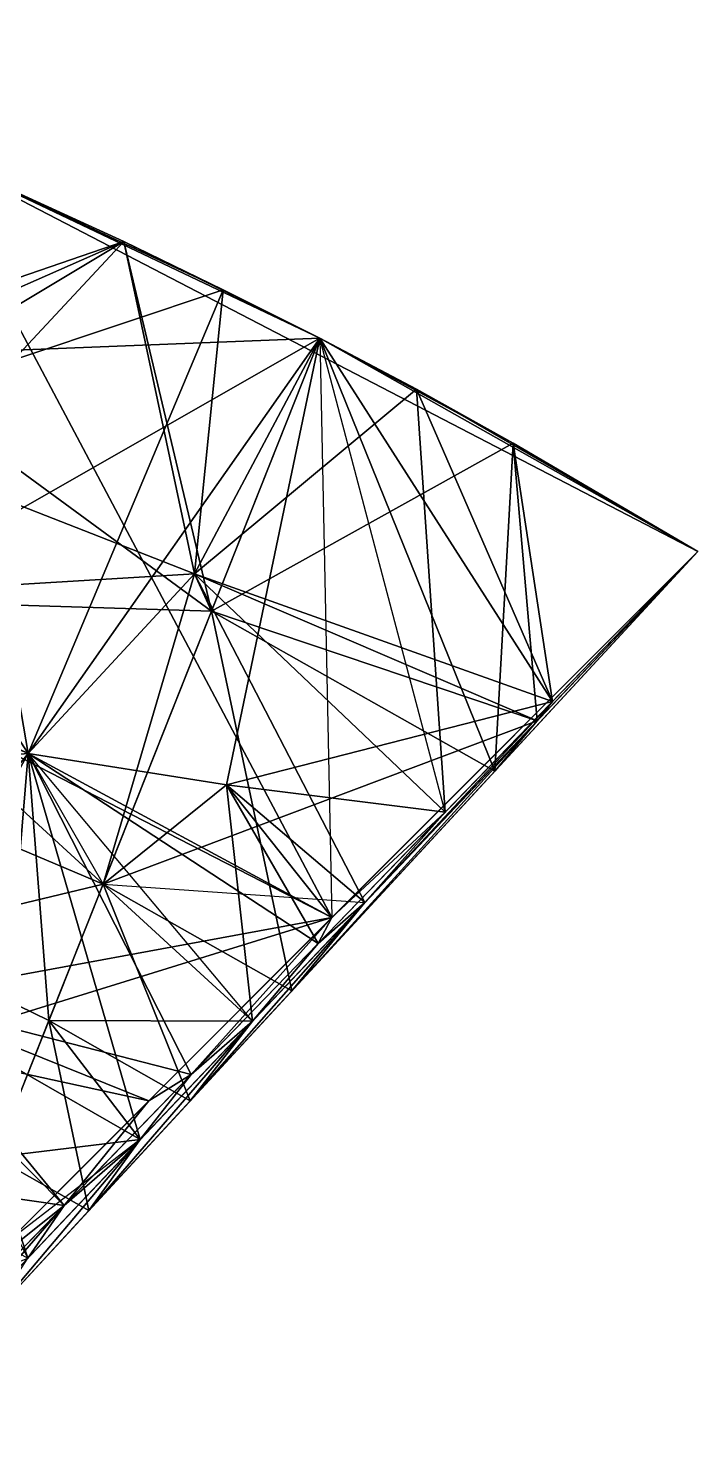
# Model space of a CAD drawing. Extents: x -1.4 to 11.7, y 16.1 to 22.5.
# Drawn here: x 9.313 to 11.67, y 16.121 to 21.05 of the extents above; entities that cross this region are included whole.
import ezdxf

# ---------------------------------------------------------------- set-up
doc = ezdxf.new("R2010")
doc.units = 0
doc.header["$MEASUREMENT"] = 0
for name, color, linetype in [('Boundaries', 101, 'CONTINUOUS'), ('Elements', 151, 'CONTINUOUS'), ('Faces', 20, 'CONTINUOUS')]:
    doc.layers.add(name, color=color, linetype=linetype)

msp = doc.modelspace()

# ---------------------------------------------------------------- linework, layer by layer
at = {"layer": 'Boundaries'}
for points in [[(8.95, 20.62, 58.95), (10, 20.13, 57.58), (8.95, 20.62, 56.77), (7.88, 21.05, 57.58)], [(8.95, 20.62, 55.67), (9.65, 20.3, 55.13), (8.95, 20.62, 54.58), (8.25, 20.91, 55.13)], [(8.95, 20.62, 56.77), (9.65, 20.3, 56.22), (8.95, 20.62, 55.67), (8.25, 20.91, 56.22)], [(8.95, 20.62, 54.58), (10.34, 19.96, 54.58), (8.8135, 16.1209, 58.9008), (7.7643, 16.6474, 58.9032)], [(11.67, 19.21, 58.95), (8.95, 20.62, 58.95), (8.0119, 17.1782, 59.8343), (9.0945, 16.6349, 59.8319)], [(8.95, 20.62, 58.95), (10.34, 19.96, 57.86), (10, 20.13, 57.58)], [(8.95, 20.62, 58.95), (11.67, 19.21, 58.95), (10.34, 19.96, 57.86)], [(9.65, 20.3, 56.22), (10.34, 19.96, 55.67), (9.65, 20.3, 55.13), (8.95, 20.62, 55.67)], [(8.95, 20.62, 56.77), (10, 20.13, 57.58), (10.34, 19.96, 57.13), (9.65, 20.3, 56.22)], [(10.34, 19.96, 54.58), (8.95, 20.62, 54.58), (9.65, 20.3, 55.13)], [(10.34, 19.96, 55.67), (11.02, 19.59, 55.13), (10.34, 19.96, 54.58), (9.65, 20.3, 55.13)], [(9.65, 20.3, 56.22), (10.34, 19.96, 57.13), (11.02, 19.59, 56.22), (10.34, 19.96, 55.67)], [(10, 20.13, 57.58), (10.34, 19.96, 57.86), (10.68, 19.78, 57.58), (10.34, 19.96, 57.13)], [(8.8135, 16.1209, 58.9008), (10.34, 19.96, 54.58), (11.67, 19.21, 54.58)], [(11.67, 19.21, 58.95), (10.68, 19.78, 57.58), (10.34, 19.96, 57.86)], [(11.02, 19.59, 56.22), (11.67, 19.21, 55.67), (11.02, 19.59, 55.13), (10.34, 19.96, 55.67)], [(10.34, 19.96, 57.13), (10.68, 19.78, 57.58), (11.67, 19.21, 56.77), (11.02, 19.59, 56.22)], [(11.67, 19.21, 54.58), (10.34, 19.96, 54.58), (11.02, 19.59, 55.13)], [(11.67, 19.21, 58.95), (11.67, 19.21, 56.77), (10.68, 19.78, 57.58)], [(11.67, 19.21, 56.77), (11.67, 19.21, 55.67), (11.02, 19.59, 56.22)], [(11.67, 19.21, 55.67), (11.67, 19.21, 54.58), (11.02, 19.59, 55.13)], [(8.9157, 16.3078, 59.2394), (11.67, 19.21, 55.67), (11.67, 19.21, 54.58), (8.8135, 16.1209, 58.9008)], [(8.9157, 16.3078, 59.2394), (8.9924, 16.448, 59.4933), (11.67, 19.21, 56.77), (11.67, 19.21, 55.67)], [(9.0945, 16.6349, 59.8319), (11.67, 19.21, 58.95), (11.67, 19.21, 56.77), (8.9924, 16.448, 59.4933)]]:
    msp.add_3dface(points, dxfattribs=at)
at = {"layer": 'Elements'}
for points in [[(8.95, 20.62, 58.95), (9.3139, 18.499, 58.0205), (8.4809, 18.899, 59.3922), (8.2269, 18.9437, 58.131)], [(9.3139, 18.499, 58.0205), (8.2269, 18.9437, 58.131), (8.95, 20.62, 58.95), (8.567, 19.6512, 57.2782)], [(10.34, 19.96, 57.86), (8.4809, 18.899, 59.3922), (10.3823, 17.9225, 59.3909), (8.95, 20.62, 58.95)], [(8.4809, 18.899, 59.3922), (8.95, 20.62, 58.95), (10.34, 19.96, 57.86), (9.3139, 18.499, 58.0205)], [(8.95, 20.62, 55.67), (9.65, 20.3, 56.22), (8.95, 20.62, 56.77), (8.534, 19.9157, 56.4356)], [(9.65, 20.3, 56.22), (8.567, 19.6512, 57.2782), (8.95, 20.62, 56.77), (8.534, 19.9157, 56.4356)], [(8.734, 19.8963, 55.3675), (9.65, 20.3, 56.22), (8.95, 20.62, 55.67), (8.534, 19.9157, 56.4356)], [(10, 20.13, 57.58), (8.95, 20.62, 56.77), (9.65, 20.3, 56.22), (8.567, 19.6512, 57.2782)], [(8.95, 20.62, 56.77), (10, 20.13, 57.58), (8.95, 20.62, 58.95), (8.567, 19.6512, 57.2782)], [(10, 20.13, 57.58), (9.3139, 18.499, 58.0205), (8.95, 20.62, 58.95), (8.567, 19.6512, 57.2782)], [(8.95, 20.62, 54.58), (8.734, 19.8963, 55.3675), (10.34, 19.96, 54.58), (9.65, 20.3, 55.13)], [(8.734, 19.8963, 55.3675), (8.95, 20.62, 54.58), (8.95, 20.62, 55.67), (9.65, 20.3, 55.13)], [(8.95, 20.62, 55.67), (8.734, 19.8963, 55.3675), (9.65, 20.3, 55.13), (9.65, 20.3, 56.22)], [(10.34, 19.96, 57.86), (8.95, 20.62, 58.95), (10, 20.13, 57.58), (9.3139, 18.499, 58.0205)], [(10.34, 19.96, 57.86), (10.3823, 17.9225, 59.3909), (11.67, 19.21, 58.95), (8.95, 20.62, 58.95)], [(8.4799, 19.045, 56.294), (9.65, 20.3, 56.22), (8.734, 19.8963, 55.3675), (8.534, 19.9157, 56.4356)], [(9.9581, 18.9994, 55.6611), (9.65, 20.3, 56.22), (8.4799, 19.045, 56.294), (9.8981, 19.1306, 57.495)], [(8.4799, 19.045, 56.294), (9.8981, 19.1306, 57.495), (9.65, 20.3, 56.22), (8.534, 19.9157, 56.4356)], [(9.65, 20.3, 56.22), (8.734, 19.8963, 55.3675), (9.9581, 18.9994, 55.6611), (8.4799, 19.045, 56.294)], [(9.65, 20.3, 56.22), (9.8981, 19.1306, 57.495), (8.567, 19.6512, 57.2782), (8.534, 19.9157, 56.4356)], [(10, 20.13, 57.58), (8.567, 19.6512, 57.2782), (9.65, 20.3, 56.22), (9.8981, 19.1306, 57.495)], [(9.65, 20.3, 55.13), (9.9581, 18.9994, 55.6611), (9.65, 20.3, 56.22), (8.734, 19.8963, 55.3675)], [(9.65, 20.3, 55.13), (9.9581, 18.9994, 55.6611), (8.734, 19.8963, 55.3675), (10.34, 19.96, 54.58)], [(9.9581, 18.9994, 55.6611), (9.65, 20.3, 55.13), (9.65, 20.3, 56.22), (10.34, 19.96, 55.67)], [(9.9581, 18.9994, 55.6611), (10.34, 19.96, 57.13), (10.34, 19.96, 55.67), (9.65, 20.3, 56.22)], [(10.34, 19.96, 57.13), (9.65, 20.3, 56.22), (9.9581, 18.9994, 55.6611), (9.8981, 19.1306, 57.495)], [(10, 20.13, 57.58), (9.65, 20.3, 56.22), (10.34, 19.96, 57.13), (9.8981, 19.1306, 57.495)], [(9.65, 20.3, 55.13), (9.9581, 18.9994, 55.6611), (10.34, 19.96, 54.58), (10.34, 19.96, 55.67)], [(9.3139, 18.499, 58.0205), (8.567, 19.6512, 57.2782), (10, 20.13, 57.58), (9.8981, 19.1306, 57.495)], [(10.34, 19.96, 57.86), (9.3139, 18.499, 58.0205), (10, 20.13, 57.58), (9.8981, 19.1306, 57.495)], [(10.34, 19.96, 57.13), (10.34, 19.96, 57.86), (10, 20.13, 57.58), (9.8981, 19.1306, 57.495)], [(8.567, 19.6512, 57.2782), (9.8981, 19.1306, 57.495), (8.4799, 19.045, 56.294), (8.534, 19.9157, 56.4356)], [(10.3823, 17.9225, 59.3909), (8.4809, 18.899, 59.3922), (10.34, 19.96, 57.86), (9.3139, 18.499, 58.0205)], [(10.3823, 17.9225, 59.3909), (9.3139, 18.499, 58.0205), (10.34, 19.96, 57.86), (10.0108, 18.3894, 57.6964)], [(9.3139, 18.499, 58.0205), (9.8981, 19.1306, 57.495), (10.34, 19.96, 57.86), (10.0108, 18.3894, 57.6964)], [(10.34, 19.96, 57.13), (11.02, 19.59, 56.22), (11.1046, 18.6142, 56.4028), (9.8981, 19.1306, 57.495)], [(10.7807, 18.2927, 57.6745), (10.34, 19.96, 57.86), (10.68, 19.78, 57.58), (9.8981, 19.1306, 57.495)], [(9.9581, 18.9994, 55.6611), (11.02, 19.59, 56.22), (10.34, 19.96, 57.13), (9.8981, 19.1306, 57.495)], [(10.68, 19.78, 57.58), (10.34, 19.96, 57.86), (10.34, 19.96, 57.13), (9.8981, 19.1306, 57.495)], [(11.1583, 18.6822, 57.2904), (10.68, 19.78, 57.58), (10.34, 19.96, 57.13), (9.8981, 19.1306, 57.495)], [(11.1046, 18.6142, 56.4028), (11.1583, 18.6822, 57.2904), (10.34, 19.96, 57.13), (9.8981, 19.1306, 57.495)], [(10.34, 19.96, 57.86), (9.8981, 19.1306, 57.495), (10.7807, 18.2927, 57.6745), (10.0108, 18.3894, 57.6964)], [(11.02, 19.59, 55.13), (9.9581, 18.9994, 55.6611), (11.02, 19.59, 56.22), (10.34, 19.96, 55.67)], [(11.02, 19.59, 56.22), (10.34, 19.96, 57.13), (10.34, 19.96, 55.67), (9.9581, 18.9994, 55.6611)], [(11.02, 19.59, 55.13), (9.9581, 18.9994, 55.6611), (10.34, 19.96, 54.58), (10.9549, 18.4367, 55.6616)], [(11.02, 19.59, 55.13), (9.9581, 18.9994, 55.6611), (10.34, 19.96, 55.67), (10.34, 19.96, 54.58)], [(10.34, 19.96, 57.86), (11.67, 19.21, 58.95), (10.3823, 17.9225, 59.3909), (10.0108, 18.3894, 57.6964)], [(10.7807, 18.2927, 57.6745), (11.67, 19.21, 58.95), (10.34, 19.96, 57.86), (10.0108, 18.3894, 57.6964)], [(10.68, 19.78, 57.58), (10.7807, 18.2927, 57.6745), (11.67, 19.21, 58.95), (10.34, 19.96, 57.86)], [(11.02, 19.59, 55.13), (11.67, 19.21, 54.58), (10.9549, 18.4367, 55.6616), (10.34, 19.96, 54.58)], [(10.34, 19.96, 57.13), (11.1583, 18.6822, 57.2904), (11.02, 19.59, 56.22), (10.68, 19.78, 57.58)], [(11.1583, 18.6822, 57.2904), (10.34, 19.96, 57.13), (11.02, 19.59, 56.22), (11.1046, 18.6142, 56.4028)], [(10.7807, 18.2927, 57.6745), (10.68, 19.78, 57.58), (11.1583, 18.6822, 57.2904), (9.8981, 19.1306, 57.495)], [(11.67, 19.21, 56.77), (11.1583, 18.6822, 57.2904), (11.67, 19.21, 58.95), (10.68, 19.78, 57.58)], [(11.02, 19.59, 56.22), (11.1583, 18.6822, 57.2904), (11.67, 19.21, 56.77), (10.68, 19.78, 57.58)], [(10.68, 19.78, 57.58), (10.7807, 18.2927, 57.6745), (11.1583, 18.6822, 57.2904), (11.67, 19.21, 58.95)], [(8.2269, 18.9437, 58.131), (8.567, 19.6512, 57.2782), (9.3139, 18.499, 58.0205), (8.626, 18.442, 57.7795)], [(8.567, 19.6512, 57.2782), (8.626, 18.442, 57.7795), (8.4799, 19.045, 56.294), (9.8981, 19.1306, 57.495)], [(9.3139, 18.499, 58.0205), (8.626, 18.442, 57.7795), (8.567, 19.6512, 57.2782), (9.8981, 19.1306, 57.495)], [(11.1046, 18.6142, 56.4028), (11.02, 19.59, 56.22), (9.9581, 18.9994, 55.6611), (9.8981, 19.1306, 57.495)], [(11.02, 19.59, 56.22), (10.9549, 18.4367, 55.6616), (11.1046, 18.6142, 56.4028), (9.9581, 18.9994, 55.6611)], [(11.02, 19.59, 56.22), (10.9549, 18.4367, 55.6616), (9.9581, 18.9994, 55.6611), (11.02, 19.59, 55.13)], [(10.9549, 18.4367, 55.6616), (11.02, 19.59, 56.22), (11.67, 19.21, 55.67), (11.02, 19.59, 55.13)], [(11.02, 19.59, 55.13), (10.9549, 18.4367, 55.6616), (11.67, 19.21, 54.58), (11.67, 19.21, 55.67)], [(11.02, 19.59, 56.22), (10.9549, 18.4367, 55.6616), (11.67, 19.21, 55.67), (11.1046, 18.6142, 56.4028)], [(11.02, 19.59, 56.22), (11.1583, 18.6822, 57.2904), (11.1046, 18.6142, 56.4028), (11.67, 19.21, 56.77)], [(11.02, 19.59, 56.22), (11.67, 19.21, 55.67), (11.67, 19.21, 56.77), (11.1046, 18.6142, 56.4028)], [(10.3823, 17.9225, 59.3909), (11.67, 19.21, 58.95), (10.7807, 18.2927, 57.6745), (10.0108, 18.3894, 57.6964)], [(8.4799, 19.045, 56.294), (9.5767, 18.0402, 56.7407), (9.9581, 18.9994, 55.6611), (9.8981, 19.1306, 57.495)], [(8.4799, 19.045, 56.294), (8.626, 18.442, 57.7795), (9.5767, 18.0402, 56.7407), (9.8981, 19.1306, 57.495)], [(9.5767, 18.0402, 56.7407), (8.626, 18.442, 57.7795), (9.3139, 18.499, 58.0205), (9.8981, 19.1306, 57.495)], [(9.5767, 18.0402, 56.7407), (9.8981, 19.1306, 57.495), (9.3139, 18.499, 58.0205), (10.0108, 18.3894, 57.6964)], [(9.5767, 18.0402, 56.7407), (10.498, 17.975, 57.1889), (11.1046, 18.6142, 56.4028), (9.8981, 19.1306, 57.495)], [(9.9581, 18.9994, 55.6611), (9.5767, 18.0402, 56.7407), (11.1046, 18.6142, 56.4028), (9.8981, 19.1306, 57.495)], [(10.498, 17.975, 57.1889), (9.8981, 19.1306, 57.495), (9.5767, 18.0402, 56.7407), (10.0108, 18.3894, 57.6964)], [(10.7807, 18.2927, 57.6745), (9.8981, 19.1306, 57.495), (11.1583, 18.6822, 57.2904), (10.0108, 18.3894, 57.6964)], [(11.1583, 18.6822, 57.2904), (9.8981, 19.1306, 57.495), (10.498, 17.975, 57.1889), (10.0108, 18.3894, 57.6964)], [(10.498, 17.975, 57.1889), (11.1583, 18.6822, 57.2904), (11.1046, 18.6142, 56.4028), (9.8981, 19.1306, 57.495)], [(8.4799, 19.045, 56.294), (8.7903, 17.8516, 57.282), (9.5767, 18.0402, 56.7407), (8.626, 18.442, 57.7795)], [(11.1046, 18.6142, 56.4028), (9.9581, 18.9994, 55.6611), (10.2411, 17.6647, 56.7415), (9.5767, 18.0402, 56.7407)], [(10.2411, 17.6647, 56.7415), (9.9581, 18.9994, 55.6611), (11.1046, 18.6142, 56.4028), (10.9549, 18.4367, 55.6616)], [(9.3139, 18.499, 58.0205), (8.4809, 18.899, 59.3922), (8.2269, 18.9437, 58.131), (8.8413, 17.6388, 58.6159)], [(9.3139, 18.499, 58.0205), (8.8413, 17.6388, 58.6159), (8.2269, 18.9437, 58.131), (8.626, 18.442, 57.7795)], [(10.3823, 17.9225, 59.3909), (8.8921, 17.4624, 59.6684), (8.4809, 18.899, 59.3922), (8.8413, 17.6388, 58.6159)], [(10.3823, 17.9225, 59.3909), (8.4809, 18.899, 59.3922), (9.3139, 18.499, 58.0205), (8.8413, 17.6388, 58.6159)], [(11.1583, 18.6822, 57.2904), (10.498, 17.975, 57.1889), (10.7807, 18.2927, 57.6745), (10.0108, 18.3894, 57.6964)], [(10.2411, 17.6647, 56.7415), (11.1046, 18.6142, 56.4028), (9.5767, 18.0402, 56.7407), (10.498, 17.975, 57.1889)], [(9.5767, 18.0402, 56.7407), (8.7903, 17.8516, 57.282), (9.3139, 18.499, 58.0205), (8.626, 18.442, 57.7795)], [(9.3139, 18.499, 58.0205), (8.7903, 17.8516, 57.282), (8.8413, 17.6388, 58.6159), (8.626, 18.442, 57.7795)], [(9.3139, 18.499, 58.0205), (9.3858, 17.5602, 57.2809), (9.1948, 17.0797, 57.8217), (8.7903, 17.8516, 57.282)], [(9.3858, 17.5602, 57.2809), (9.3139, 18.499, 58.0205), (9.5767, 18.0402, 56.7407), (8.7903, 17.8516, 57.282)], [(9.1948, 17.0797, 57.8217), (8.8413, 17.6388, 58.6159), (9.3139, 18.499, 58.0205), (8.7903, 17.8516, 57.282)], [(9.8873, 17.3712, 58.5831), (10.3823, 17.9225, 59.3909), (9.3139, 18.499, 58.0205), (8.8413, 17.6388, 58.6159)], [(9.7076, 17.1422, 58.2131), (9.3139, 18.499, 58.0205), (9.1948, 17.0797, 57.8217), (8.8413, 17.6388, 58.6159)], [(9.8873, 17.3712, 58.5831), (9.3139, 18.499, 58.0205), (9.7076, 17.1422, 58.2131), (8.8413, 17.6388, 58.6159)], [(9.1948, 17.0797, 57.8217), (9.3139, 18.499, 58.0205), (9.7076, 17.1422, 58.2131), (9.3858, 17.5602, 57.2809)], [(10.1024, 17.5582, 57.7015), (9.3139, 18.499, 58.0205), (10.3337, 17.8316, 58.129), (10.0108, 18.3894, 57.6964)], [(9.3139, 18.499, 58.0205), (9.3858, 17.5602, 57.2809), (9.5767, 18.0402, 56.7407), (10.0108, 18.3894, 57.6964)], [(10.1024, 17.5582, 57.7015), (9.3858, 17.5602, 57.2809), (9.3139, 18.499, 58.0205), (10.0108, 18.3894, 57.6964)], [(10.3337, 17.8316, 58.129), (9.3139, 18.499, 58.0205), (10.3823, 17.9225, 59.3909), (10.0108, 18.3894, 57.6964)], [(9.8873, 17.3712, 58.5831), (10.1024, 17.5582, 57.7015), (9.7076, 17.1422, 58.2131), (9.3139, 18.499, 58.0205)], [(9.8873, 17.3712, 58.5831), (10.3823, 17.9225, 59.3909), (10.3337, 17.8316, 58.129), (9.3139, 18.499, 58.0205)], [(9.3858, 17.5602, 57.2809), (10.1024, 17.5582, 57.7015), (9.3139, 18.499, 58.0205), (9.7076, 17.1422, 58.2131)], [(10.1024, 17.5582, 57.7015), (10.3337, 17.8316, 58.129), (9.3139, 18.499, 58.0205), (9.8873, 17.3712, 58.5831)], [(9.5767, 18.0402, 56.7407), (9.3858, 17.5602, 57.2809), (10.1024, 17.5582, 57.7015), (10.0108, 18.3894, 57.6964)], [(9.5767, 18.0402, 56.7407), (10.1024, 17.5582, 57.7015), (10.498, 17.975, 57.1889), (10.0108, 18.3894, 57.6964)], [(10.3337, 17.8316, 58.129), (10.3823, 17.9225, 59.3909), (10.7807, 18.2927, 57.6745), (10.0108, 18.3894, 57.6964)], [(10.1024, 17.5582, 57.7015), (10.3337, 17.8316, 58.129), (10.498, 17.975, 57.1889), (10.0108, 18.3894, 57.6964)], [(10.3337, 17.8316, 58.129), (10.7807, 18.2927, 57.6745), (10.498, 17.975, 57.1889), (10.0108, 18.3894, 57.6964)], [(9.8838, 17.2783, 57.2819), (10.1024, 17.5582, 57.7015), (9.5767, 18.0402, 56.7407), (9.3858, 17.5602, 57.2809)], [(10.498, 17.975, 57.1889), (10.2411, 17.6647, 56.7415), (9.8838, 17.2783, 57.2819), (9.5767, 18.0402, 56.7407)], [(10.1024, 17.5582, 57.7015), (9.8838, 17.2783, 57.2819), (9.5767, 18.0402, 56.7407), (10.498, 17.975, 57.1889)], [(9.7379, 17.2781, 59.6116), (8.8921, 17.4624, 59.6684), (10.3823, 17.9225, 59.3909), (8.8413, 17.6388, 58.6159)], [(9.7379, 17.2781, 59.6116), (10.3823, 17.9225, 59.3909), (9.8873, 17.3712, 58.5831), (8.8413, 17.6388, 58.6159)], [(8.8921, 17.4624, 59.6684), (8.8413, 17.6388, 58.6159), (9.4399, 16.9096, 59.0381), (8.8143, 17, 59.0563)], [(8.8413, 17.6388, 58.6159), (9.3118, 16.7251, 58.7261), (9.4399, 16.9096, 59.0381), (8.8143, 17, 59.0563)], [(9.4399, 16.9096, 59.0381), (8.8921, 17.4624, 59.6684), (9.7379, 17.2781, 59.6116), (8.8413, 17.6388, 58.6159)], [(9.8873, 17.3712, 58.5831), (9.4399, 16.9096, 59.0381), (9.7379, 17.2781, 59.6116), (8.8413, 17.6388, 58.6159)], [(9.8873, 17.3712, 58.5831), (9.7076, 17.1422, 58.2131), (9.4399, 16.9096, 59.0381), (8.8413, 17.6388, 58.6159)], [(9.1948, 17.0797, 57.8217), (9.3118, 16.7251, 58.7261), (9.7076, 17.1422, 58.2131), (8.8413, 17.6388, 58.6159)], [(9.7076, 17.1422, 58.2131), (9.3118, 16.7251, 58.7261), (9.4399, 16.9096, 59.0381), (8.8413, 17.6388, 58.6159)], [(9.3858, 17.5602, 57.2809), (9.5271, 16.8926, 57.8214), (9.7076, 17.1422, 58.2131), (9.1948, 17.0797, 57.8217)], [(9.3858, 17.5602, 57.2809), (9.8838, 17.2783, 57.2819), (10.1024, 17.5582, 57.7015), (9.5271, 16.8926, 57.8214)], [(9.5271, 16.8926, 57.8214), (9.3858, 17.5602, 57.2809), (9.7076, 17.1422, 58.2131), (10.1024, 17.5582, 57.7015)], [(9.4399, 16.9096, 59.0381), (8.9924, 16.448, 59.4933), (8.8921, 17.4624, 59.6684), (8.8143, 17, 59.0563)], [(9.0945, 16.6349, 59.8319), (9.7379, 17.2781, 59.6116), (9.4399, 16.9096, 59.0381), (8.8921, 17.4624, 59.6684)], [(8.9924, 16.448, 59.4933), (9.4399, 16.9096, 59.0381), (8.8921, 17.4624, 59.6684), (9.0945, 16.6349, 59.8319)], [(9.7076, 17.1422, 58.2131), (9.1704, 16.5068, 58.3611), (9.0041, 16.6002, 58.3613), (9.1948, 17.0797, 57.8217)], [(9.3118, 16.7251, 58.7261), (9.7076, 17.1422, 58.2131), (9.1704, 16.5068, 58.3611), (9.0041, 16.6002, 58.3613)], [(9.7076, 17.1422, 58.2131), (9.0041, 16.6002, 58.3613), (9.3118, 16.7251, 58.7261), (9.1948, 17.0797, 57.8217)], [(9.1948, 17.0797, 57.8217), (9.1704, 16.5068, 58.3611), (9.5271, 16.8926, 57.8214), (9.7076, 17.1422, 58.2131)], [(9.4399, 16.9096, 59.0381), (8.9157, 16.3078, 59.2394), (8.9924, 16.448, 59.4933), (8.8143, 17, 59.0563)], [(9.3118, 16.7251, 58.7261), (8.9157, 16.3078, 59.2394), (9.4399, 16.9096, 59.0381), (8.8143, 17, 59.0563)]]:
    msp.add_3dface(points, dxfattribs=at)
at = {"layer": 'Faces'}
for points in [[(8.4809, 18.899, 59.3922), (8.95, 20.62, 58.95), (10.3823, 17.9225, 59.3909)], [(8.95, 20.62, 54.58), (8.734, 19.8963, 55.3675), (10.34, 19.96, 54.58)], [(10.34, 19.96, 57.86), (8.95, 20.62, 58.95), (10, 20.13, 57.58)], [(11.67, 19.21, 58.95), (8.95, 20.62, 58.95), (10.34, 19.96, 57.86)], [(8.95, 20.62, 56.77), (10, 20.13, 57.58), (8.95, 20.62, 58.95)], [(8.95, 20.62, 54.58), (9.65, 20.3, 55.13), (8.95, 20.62, 55.67)], [(9.65, 20.3, 55.13), (9.65, 20.3, 56.22), (8.95, 20.62, 55.67)], [(8.95, 20.62, 55.67), (9.65, 20.3, 56.22), (8.95, 20.62, 56.77)], [(10, 20.13, 57.58), (8.95, 20.62, 56.77), (9.65, 20.3, 56.22)], [(10.34, 19.96, 54.58), (9.65, 20.3, 55.13), (8.95, 20.62, 54.58)], [(10.3823, 17.9225, 59.3909), (8.95, 20.62, 58.95), (11.67, 19.21, 58.95)], [(10.34, 19.96, 54.58), (10.34, 19.96, 55.67), (9.65, 20.3, 55.13)], [(9.65, 20.3, 55.13), (10.34, 19.96, 55.67), (9.65, 20.3, 56.22)], [(10.34, 19.96, 57.13), (9.65, 20.3, 56.22), (10.34, 19.96, 55.67)], [(10, 20.13, 57.58), (9.65, 20.3, 56.22), (10.34, 19.96, 57.13)], [(10.34, 19.96, 57.13), (10.34, 19.96, 57.86), (10, 20.13, 57.58)], [(9.9581, 18.9994, 55.6611), (10.34, 19.96, 54.58), (8.734, 19.8963, 55.3675)], [(9.9581, 18.9994, 55.6611), (10.9549, 18.4367, 55.6616), (10.34, 19.96, 54.58)], [(11.67, 19.21, 58.95), (10.34, 19.96, 57.86), (10.68, 19.78, 57.58)], [(10.34, 19.96, 55.67), (10.34, 19.96, 54.58), (11.02, 19.59, 55.13)], [(11.02, 19.59, 56.22), (10.34, 19.96, 55.67), (11.02, 19.59, 55.13)], [(11.02, 19.59, 56.22), (10.34, 19.96, 57.13), (10.34, 19.96, 55.67)], [(11.02, 19.59, 56.22), (10.68, 19.78, 57.58), (10.34, 19.96, 57.13)], [(11.02, 19.59, 55.13), (10.34, 19.96, 54.58), (11.67, 19.21, 54.58)], [(11.67, 19.21, 54.58), (10.34, 19.96, 54.58), (10.9549, 18.4367, 55.6616)], [(10.68, 19.78, 57.58), (10.34, 19.96, 57.86), (10.34, 19.96, 57.13)], [(8.734, 19.8963, 55.3675), (8.4799, 19.045, 56.294), (9.9581, 18.9994, 55.6611)], [(11.67, 19.21, 56.77), (10.68, 19.78, 57.58), (11.02, 19.59, 56.22)], [(11.67, 19.21, 58.95), (10.68, 19.78, 57.58), (11.67, 19.21, 56.77)], [(11.02, 19.59, 56.22), (11.02, 19.59, 55.13), (11.67, 19.21, 55.67)], [(11.02, 19.59, 56.22), (11.67, 19.21, 55.67), (11.67, 19.21, 56.77)], [(11.67, 19.21, 54.58), (11.67, 19.21, 55.67), (11.02, 19.59, 55.13)], [(10.3823, 17.9225, 59.3909), (11.67, 19.21, 58.95), (10.7807, 18.2927, 57.6745)], [(10.7807, 18.2927, 57.6745), (11.67, 19.21, 58.95), (11.1583, 18.6822, 57.2904)], [(10.9549, 18.4367, 55.6616), (11.67, 19.21, 55.67), (11.67, 19.21, 54.58)], [(10.9549, 18.4367, 55.6616), (11.1046, 18.6142, 56.4028), (11.67, 19.21, 55.67)], [(11.67, 19.21, 55.67), (11.1046, 18.6142, 56.4028), (11.67, 19.21, 56.77)], [(11.1583, 18.6822, 57.2904), (11.67, 19.21, 56.77), (11.1046, 18.6142, 56.4028)], [(11.67, 19.21, 56.77), (11.1583, 18.6822, 57.2904), (11.67, 19.21, 58.95)], [(8.4799, 19.045, 56.294), (9.5767, 18.0402, 56.7407), (9.9581, 18.9994, 55.6611)], [(8.4799, 19.045, 56.294), (8.7903, 17.8516, 57.282), (9.5767, 18.0402, 56.7407)], [(9.9581, 18.9994, 55.6611), (9.5767, 18.0402, 56.7407), (10.2411, 17.6647, 56.7415)], [(10.2411, 17.6647, 56.7415), (10.9549, 18.4367, 55.6616), (9.9581, 18.9994, 55.6611)], [(10.3823, 17.9225, 59.3909), (8.8921, 17.4624, 59.6684), (8.4809, 18.899, 59.3922)], [(10.498, 17.975, 57.1889), (11.1583, 18.6822, 57.2904), (11.1046, 18.6142, 56.4028)], [(11.1583, 18.6822, 57.2904), (10.498, 17.975, 57.1889), (10.7807, 18.2927, 57.6745)], [(10.2411, 17.6647, 56.7415), (10.498, 17.975, 57.1889), (11.1046, 18.6142, 56.4028)], [(11.1046, 18.6142, 56.4028), (10.9549, 18.4367, 55.6616), (10.2411, 17.6647, 56.7415)], [(10.3337, 17.8316, 58.129), (10.7807, 18.2927, 57.6745), (10.498, 17.975, 57.1889)], [(10.3337, 17.8316, 58.129), (10.3823, 17.9225, 59.3909), (10.7807, 18.2927, 57.6745)], [(9.5767, 18.0402, 56.7407), (8.7903, 17.8516, 57.282), (9.3858, 17.5602, 57.2809)], [(9.5767, 18.0402, 56.7407), (9.3858, 17.5602, 57.2809), (9.8838, 17.2783, 57.2819)], [(10.2411, 17.6647, 56.7415), (9.5767, 18.0402, 56.7407), (9.8838, 17.2783, 57.2819)], [(10.498, 17.975, 57.1889), (10.2411, 17.6647, 56.7415), (9.8838, 17.2783, 57.2819)], [(10.1024, 17.5582, 57.7015), (10.498, 17.975, 57.1889), (9.8838, 17.2783, 57.2819)], [(10.1024, 17.5582, 57.7015), (10.3337, 17.8316, 58.129), (10.498, 17.975, 57.1889)], [(9.7379, 17.2781, 59.6116), (8.8921, 17.4624, 59.6684), (10.3823, 17.9225, 59.3909)], [(9.7379, 17.2781, 59.6116), (10.3823, 17.9225, 59.3909), (9.8873, 17.3712, 58.5831)], [(9.8873, 17.3712, 58.5831), (10.3823, 17.9225, 59.3909), (10.3337, 17.8316, 58.129)], [(9.3858, 17.5602, 57.2809), (8.7903, 17.8516, 57.282), (9.1948, 17.0797, 57.8217)], [(10.1024, 17.5582, 57.7015), (9.8873, 17.3712, 58.5831), (10.3337, 17.8316, 58.129)], [(9.3858, 17.5602, 57.2809), (9.1948, 17.0797, 57.8217), (9.5271, 16.8926, 57.8214)], [(9.3858, 17.5602, 57.2809), (9.5271, 16.8926, 57.8214), (9.8838, 17.2783, 57.2819)], [(9.8838, 17.2783, 57.2819), (9.5271, 16.8926, 57.8214), (10.1024, 17.5582, 57.7015)], [(9.7076, 17.1422, 58.2131), (10.1024, 17.5582, 57.7015), (9.5271, 16.8926, 57.8214)], [(9.8873, 17.3712, 58.5831), (10.1024, 17.5582, 57.7015), (9.7076, 17.1422, 58.2131)], [(9.0945, 16.6349, 59.8319), (8.8921, 17.4624, 59.6684), (9.7379, 17.2781, 59.6116)], [(9.8873, 17.3712, 58.5831), (9.4399, 16.9096, 59.0381), (9.7379, 17.2781, 59.6116)], [(9.8873, 17.3712, 58.5831), (9.7076, 17.1422, 58.2131), (9.4399, 16.9096, 59.0381)], [(9.0945, 16.6349, 59.8319), (9.7379, 17.2781, 59.6116), (9.4399, 16.9096, 59.0381)], [(9.3118, 16.7251, 58.7261), (9.7076, 17.1422, 58.2131), (9.1704, 16.5068, 58.3611)], [(9.1704, 16.5068, 58.3611), (9.7076, 17.1422, 58.2131), (9.5271, 16.8926, 57.8214)], [(9.7076, 17.1422, 58.2131), (9.3118, 16.7251, 58.7261), (9.4399, 16.9096, 59.0381)], [(9.1948, 17.0797, 57.8217), (9.1704, 16.5068, 58.3611), (9.5271, 16.8926, 57.8214)], [(9.3118, 16.7251, 58.7261), (8.9157, 16.3078, 59.2394), (9.4399, 16.9096, 59.0381)], [(9.4399, 16.9096, 59.0381), (8.9157, 16.3078, 59.2394), (8.9924, 16.448, 59.4933)], [(8.9924, 16.448, 59.4933), (9.0945, 16.6349, 59.8319), (9.4399, 16.9096, 59.0381)]]:
    msp.add_3dface(points, dxfattribs=at)

doc.saveas('drawing.dxf')
